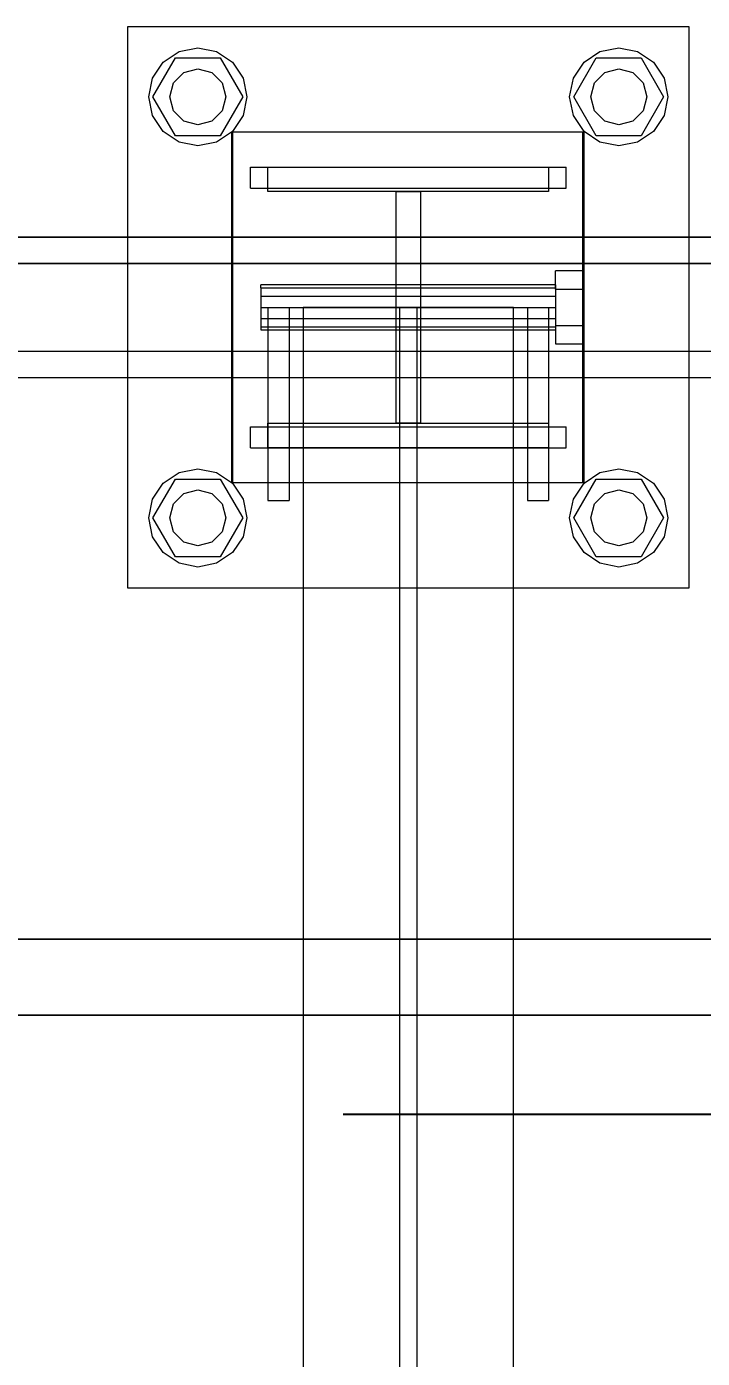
# Model space of a CAD drawing. Header units: millimetres. Extents: x -191664 to 191490, y -197311 to 10263.
# Drawn here: x 23887.9 to 24080.6, y -17869.5 to -17490 of the extents above; entities that cross this region are included whole.
import ezdxf

# ---------------------------------------------------------------- set-up
doc = ezdxf.new("R2010")
doc.units = ezdxf.units.MM
doc.layers.add('COTAS_USUARIO', color=1, linetype='Continuous', lineweight=0)
doc.layers.add('superior_C02', color=7, linetype='Continuous', lineweight=0)
doc.dimstyles.new('PLANTA_100', dxfattribs={"dimtxt": 250, "dimasz": 150, "dimexe": 150, "dimexo": 80, "dimgap": 100, "dimtad": 1, "dimtih": 1, "dimtoh": 1, "dimdec": 1, "dimdsep": 46, "dimcen": 0.09, "dimclrd": 1, "dimclre": 1, "dimclrt": 1, "dimadec": 0, "dimazin": 0, "dimtfac": 1, "dimtdec": 4, "dimtofl": 0, "dimtmove": 0, "dimatfit": 3, "dimfxl": 1, "dimtolj": 1, "dimtzin": 0, "dimarcsym": 0})

# ---------------------------------------------------------------- blocks, each defined once
blk = doc.blocks.new('*D102')
at = {"layer": 'COTAS_USUARIO', "color": 1, "lineweight": -2, "transparency": 16777216}
for p, q in [((24128.19, -17650), (24128.19, -17500)), ((25248.19, -17800), (23978.19, -17800)), ((25248.19, -18160), (23978.19, -18160)), ((24128.19, -18310), (24128.19, -18460))]:
    blk.add_line(p, q, dxfattribs=at)
at = {"layer": 'COTAS_USUARIO', "color": 1, "transparency": 16777216}
for points in [[(24103.19, -17650), (24153.19, -17650), (24128.19, -17800)], [(24103.19, -18310), (24153.19, -18310), (24128.19, -18160)]]:
    blk.add_solid(points, dxfattribs=at)
at = {"layer": 'Defpoints', "color": 0, "transparency": 16777216}
for p in [(24128.19, -17800), (25328.19, -17800), (25328.19, -18160)]:
    blk.add_point(p, dxfattribs=at)

msp = doc.modelspace()

# ---------------------------------------------------------------- linework, layer by layer
at = {"layer": 'superior_C02', "color": 251, "true_color": 0x4e626d}
for p, q in [((23916.75, -17650), (23916.75, -17490)), ((23916.75, -17490), (24076.75, -17490)), ((24076.75, -17490), (24076.75, -17650)), ((23946.45, -17620), (23946.45, -17520)), ((23946.45, -17520), (24046.45, -17520)), ((23946.75, -17620), (23946.75, -17520)), ((23946.75, -17520), (24046.75, -17520)), ((24046.45, -17520), (24046.45, -17620)), ((24046.75, -17520), (24046.75, -17620)), ((23951.75, -17530), (24041.75, -17530)), ((23951.75, -17536), (23951.75, -17530)), ((24041.75, -17536), (24041.75, -17530)), ((23951.75, -17536), (24041.75, -17536)), ((23956.75, -17570), (23956.75, -17625)), ((23956.75, -17570), (23962.75, -17570)), ((23962.75, -17570), (23962.75, -17625)), ((24030.75, -17570), (24030.75, -17625)), ((24030.75, -17570), (24036.75, -17570)), ((24036.75, -17570), (24036.75, -17625)), ((23951.75, -17604), (24041.75, -17604)), ((23951.75, -17610), (23951.75, -17604)), ((24041.75, -17610), (24041.75, -17604)), ((23951.75, -17610), (24041.75, -17610)), ((24046.45, -17620), (23946.45, -17620)), ((24046.75, -17620), (23946.75, -17620)), ((23956.75, -17625), (23962.75, -17625)), ((24030.75, -17625), (24036.75, -17625)), ((24076.75, -17650), (23916.75, -17650))]:
    msp.add_line(p, q, dxfattribs=at)
at = {"layer": 'superior_C02', "color": 9, "true_color": 0xaebcc4}
for p, q in [((23926.85, -17500.1), (23931.39, -17497.07)), ((23931.39, -17497.07), (23936.75, -17496)), ((23936.75, -17496), (23942.1, -17497.07)), ((23942.1, -17497.07), (23946.65, -17500.1)), ((24046.85, -17500.1), (24051.39, -17497.07)), ((24051.39, -17497.07), (24056.75, -17496)), ((24056.75, -17496), (24062.1, -17497.07)), ((24062.1, -17497.07), (24066.65, -17500.1)), ((23923.81, -17504.64), (23926.85, -17500.1)), ((23923.95, -17510), (23930.35, -17498.91)), ((23930.35, -17498.91), (23943.15, -17498.91)), ((23932.75, -17503.07), (23936.75, -17502)), ((23936.75, -17502), (23940.75, -17503.07)), ((23943.15, -17498.91), (23949.55, -17510)), ((23946.65, -17500.1), (23949.68, -17504.64)), ((24043.81, -17504.64), (24046.85, -17500.1)), ((24043.95, -17510), (24050.35, -17498.91)), ((24050.35, -17498.91), (24063.15, -17498.91)), ((24052.75, -17503.07), (24056.75, -17502)), ((24056.75, -17502), (24060.75, -17503.07)), ((24063.15, -17498.91), (24069.55, -17510)), ((24066.65, -17500.1), (24069.68, -17504.64)), ((23922.75, -17510), (23923.81, -17504.64)), ((23928.75, -17510), (23929.82, -17506)), ((23929.82, -17506), (23932.75, -17503.07)), ((23940.75, -17503.07), (23943.68, -17506)), ((23943.68, -17506), (23944.75, -17510)), ((23949.68, -17504.64), (23950.75, -17510)), ((24042.75, -17510), (24043.81, -17504.64)), ((24048.75, -17510), (24049.82, -17506)), ((24049.82, -17506), (24052.75, -17503.07)), ((24060.75, -17503.07), (24063.68, -17506)), ((24063.68, -17506), (24064.75, -17510)), ((24069.68, -17504.64), (24070.75, -17510)), ((23923.81, -17515.36), (23922.75, -17510)), ((23930.35, -17521.09), (23923.95, -17510)), ((23929.82, -17514), (23928.75, -17510)), ((23949.55, -17510), (23943.15, -17521.09)), ((23944.75, -17510), (23943.68, -17514)), ((23950.75, -17510), (23949.68, -17515.36)), ((24043.81, -17515.36), (24042.75, -17510)), ((24050.35, -17521.09), (24043.95, -17510)), ((24049.82, -17514), (24048.75, -17510)), ((24069.55, -17510), (24063.15, -17521.09)), ((24064.75, -17510), (24063.68, -17514)), ((24070.75, -17510), (24069.68, -17515.36)), ((23926.85, -17519.9), (23923.81, -17515.36)), ((23932.75, -17516.93), (23929.82, -17514)), ((23936.75, -17518), (23932.75, -17516.93)), ((23940.75, -17516.93), (23936.75, -17518)), ((23943.68, -17514), (23940.75, -17516.93)), ((23949.68, -17515.36), (23946.65, -17519.9)), ((24046.85, -17519.9), (24043.81, -17515.36)), ((24052.75, -17516.93), (24049.82, -17514)), ((24056.75, -17518), (24052.75, -17516.93)), ((24060.75, -17516.93), (24056.75, -17518)), ((24063.68, -17514), (24060.75, -17516.93)), ((24069.68, -17515.36), (24066.65, -17519.9)), ((23931.39, -17522.93), (23926.85, -17519.9)), ((23943.15, -17521.09), (23930.35, -17521.09)), ((23946.65, -17519.9), (23942.1, -17522.93)), ((24051.39, -17522.93), (24046.85, -17519.9)), ((24063.15, -17521.09), (24050.35, -17521.09)), ((24066.65, -17519.9), (24062.1, -17522.93)), ((23936.75, -17524), (23931.39, -17522.93)), ((23942.1, -17522.93), (23936.75, -17524)), ((24056.75, -17524), (24051.39, -17522.93)), ((24062.1, -17522.93), (24056.75, -17524)), ((24038.75, -17564.8), (24038.75, -17559.6)), ((24046.75, -17559.6), (24038.75, -17559.6)), ((24046.75, -17559.6), (24046.75, -17564.8)), ((23954.75, -17564.46), (23954.75, -17563.6)), ((24038.75, -17563.6), (23954.75, -17563.6)), ((23954.75, -17564.46), (23954.75, -17566.8)), ((23954.75, -17564.46), (24038.75, -17564.46)), ((23954.75, -17566.8), (23954.75, -17570)), ((23954.75, -17566.8), (24038.75, -17566.8)), ((24038.75, -17563.6), (24038.75, -17564.46)), ((24038.75, -17564.46), (24038.75, -17566.8)), ((24038.75, -17564.8), (24038.75, -17575.2)), ((24038.75, -17564.8), (24046.75, -17564.8)), ((24038.75, -17566.8), (24038.75, -17570)), ((24046.75, -17564.8), (24046.75, -17575.2)), ((23954.75, -17570), (23954.75, -17573.2)), ((23954.75, -17570), (24038.75, -17570)), ((24038.75, -17570), (24038.75, -17573.2)), ((23954.75, -17573.2), (23954.75, -17575.54)), ((23954.75, -17573.2), (24038.75, -17573.2)), ((24038.75, -17573.2), (24038.75, -17575.54)), ((23954.75, -17575.54), (23954.75, -17576.4)), ((23954.75, -17575.54), (24038.75, -17575.54)), ((23954.75, -17576.4), (24038.75, -17576.4)), ((24038.75, -17575.2), (24038.75, -17580.4)), ((24038.75, -17575.2), (24046.75, -17575.2)), ((24038.75, -17575.54), (24038.75, -17576.4)), ((24046.75, -17575.2), (24046.75, -17580.4)), ((24038.75, -17580.4), (24046.75, -17580.4)), ((23931.39, -17617.07), (23936.75, -17616)), ((23936.75, -17616), (23942.1, -17617.07)), ((24051.39, -17617.07), (24056.75, -17616)), ((24056.75, -17616), (24062.1, -17617.07)), ((23923.81, -17624.64), (23926.85, -17620.1)), ((23923.95, -17630), (23930.35, -17618.91)), ((23926.85, -17620.1), (23931.39, -17617.07)), ((23930.35, -17618.91), (23943.15, -17618.91)), ((23942.1, -17617.07), (23946.65, -17620.1)), ((23943.15, -17618.91), (23949.55, -17630)), ((23946.65, -17620.1), (23949.68, -17624.64)), ((24043.81, -17624.64), (24046.85, -17620.1)), ((24043.95, -17630), (24050.35, -17618.91)), ((24046.85, -17620.1), (24051.39, -17617.07)), ((24050.35, -17618.91), (24063.15, -17618.91)), ((24062.1, -17617.07), (24066.65, -17620.1)), ((24063.15, -17618.91), (24069.55, -17630)), ((24066.65, -17620.1), (24069.68, -17624.64)), ((23929.82, -17626), (23932.75, -17623.07)), ((23932.75, -17623.07), (23936.75, -17622)), ((23936.75, -17622), (23940.75, -17623.07)), ((23940.75, -17623.07), (23943.68, -17626)), ((24049.82, -17626), (24052.75, -17623.07)), ((24052.75, -17623.07), (24056.75, -17622)), ((24056.75, -17622), (24060.75, -17623.07)), ((24060.75, -17623.07), (24063.68, -17626)), ((23922.75, -17630), (23923.81, -17624.64)), ((23928.75, -17630), (23929.82, -17626)), ((23943.68, -17626), (23944.75, -17630)), ((23949.68, -17624.64), (23950.75, -17630)), ((24042.75, -17630), (24043.81, -17624.64)), ((24048.75, -17630), (24049.82, -17626)), ((24063.68, -17626), (24064.75, -17630)), ((24069.68, -17624.64), (24070.75, -17630)), ((23923.81, -17635.36), (23922.75, -17630)), ((23930.35, -17641.09), (23923.95, -17630)), ((23929.82, -17634), (23928.75, -17630)), ((23949.55, -17630), (23943.15, -17641.09)), ((23944.75, -17630), (23943.68, -17634)), ((23950.75, -17630), (23949.68, -17635.36)), ((24043.81, -17635.36), (24042.75, -17630)), ((24050.35, -17641.09), (24043.95, -17630)), ((24049.82, -17634), (24048.75, -17630)), ((24069.55, -17630), (24063.15, -17641.09)), ((24064.75, -17630), (24063.68, -17634)), ((24070.75, -17630), (24069.68, -17635.36)), ((23926.85, -17639.9), (23923.81, -17635.36)), ((23932.75, -17636.93), (23929.82, -17634)), ((23943.68, -17634), (23940.75, -17636.93)), ((23949.68, -17635.36), (23946.65, -17639.9)), ((24046.85, -17639.9), (24043.81, -17635.36)), ((24052.75, -17636.93), (24049.82, -17634)), ((24063.68, -17634), (24060.75, -17636.93)), ((24069.68, -17635.36), (24066.65, -17639.9)), ((23936.75, -17638), (23932.75, -17636.93)), ((23940.75, -17636.93), (23936.75, -17638)), ((24056.75, -17638), (24052.75, -17636.93)), ((24060.75, -17636.93), (24056.75, -17638)), ((23931.39, -17642.93), (23926.85, -17639.9)), ((23943.15, -17641.09), (23930.35, -17641.09)), ((23936.75, -17644), (23931.39, -17642.93)), ((23942.1, -17642.93), (23936.75, -17644)), ((23946.65, -17639.9), (23942.1, -17642.93)), ((24051.39, -17642.93), (24046.85, -17639.9)), ((24063.15, -17641.09), (24050.35, -17641.09)), ((24056.75, -17644), (24051.39, -17642.93)), ((24062.1, -17642.93), (24056.75, -17644)), ((24066.65, -17639.9), (24062.1, -17642.93))]:
    msp.add_line(p, q, dxfattribs=at)
at = {"layer": 'superior_C02', "color": 139, "true_color": 0x354b57}
for p, q in [((23956.75, -17537), (23956.75, -17530)), ((23956.75, -17530), (24036.75, -17530)), ((24036.75, -17530), (24036.75, -17537)), ((24036.75, -17537), (23956.75, -17537)), ((23993.25, -17603), (23993.25, -17537)), ((23993.25, -17537), (24000.25, -17537)), ((24000.25, -17537), (24000.25, -17603)), ((24697.92, -17550), (23550.31, -17550)), ((23562, -17550), (24709.61, -17550)), ((24751.99, -17550), (23604.38, -17550)), ((23618.99, -17550), (24766.6, -17550)), ((24697.19, -17557.5), (23605.11, -17557.5)), ((23618.26, -17557.5), (24710.33, -17557.5)), ((24026.75, -17570), (23966.75, -17570)), ((23966.75, -17570), (23966.75, -18430)), ((23999.25, -17570), (23994.25, -17570)), ((23994.25, -17570), (23994.25, -18430)), ((23999.25, -18430), (23999.25, -17570)), ((24026.75, -18430), (24026.75, -17570)), ((23605.11, -17582.5), (24697.19, -17582.5)), ((23618.26, -17582.5), (24710.33, -17582.5)), ((23550.31, -17590), (24697.92, -17590)), ((23562, -17590), (24709.61, -17590)), ((23604.38, -17590), (24751.99, -17590)), ((23618.99, -17590), (24766.6, -17590)), ((23956.75, -17610), (23956.75, -17603)), ((23956.75, -17603), (24036.75, -17603)), ((24000.25, -17603), (23993.25, -17603)), ((24036.75, -17603), (24036.75, -17610)), ((24036.75, -17610), (23956.75, -17610))]:
    msp.add_line(p, q, dxfattribs=at)
at = {"layer": 'superior_C02', "color": 251, "true_color": 0x586d65}
for p, q in [((16335.43, -17750), (25411.09, -17750)), ((25412.56, -17750), (16336.9, -17750))]:
    msp.add_line(p, q, dxfattribs=at)
at = {"layer": 'superior_C02', "color": 139, "true_color": 0x345e4e}
for p, q in [((23748.11, -17771.7), (24178.69, -17771.7)), ((24180.43, -17771.7), (23749.85, -17771.7))]:
    msp.add_line(p, q, dxfattribs=at)

# ---------------------------------------------------------------- dimensions: what is measured, and where the dimension line sits
at = {"layer": 'COTAS_USUARIO'}
dim = msp.add_aligned_dim(p1=(25328.19, -18160), p2=(25328.19, -17800), distance=1200, dimstyle='PLANTA_100', dxfattribs=at)
dim.commit()
dim.dimension.update_dxf_attribs({"geometry": '*D102', "text_midpoint": (24128.19, -17980)})

doc.saveas('drawing.dxf')
